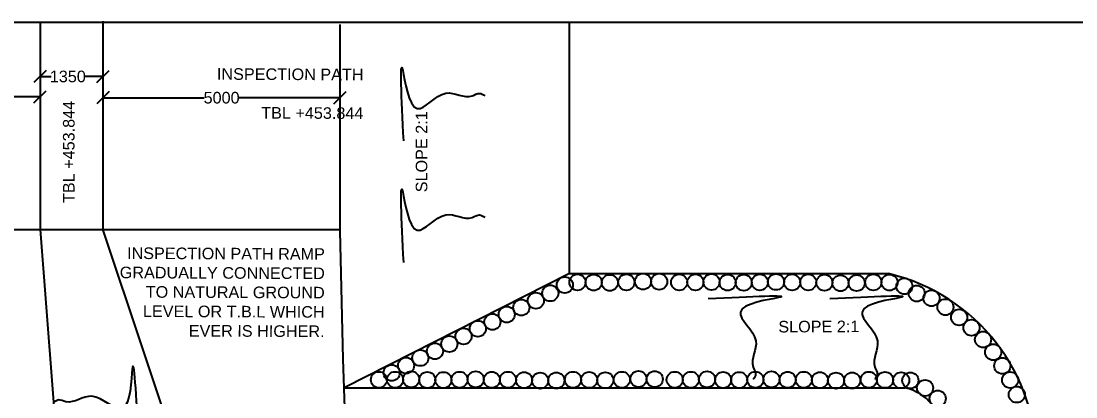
# Model space of a CAD drawing. Header units: millimetres. Extents: x 5124 to 7521686, y 2311 to 91894499.
# Drawn here: x 3773713 to 3781904, y 45943504 to 45946422 of the extents above; entities that cross this region are included whole.
import ezdxf

# ---------------------------------------------------------------- set-up
doc = ezdxf.new("R2010")
doc.units = ezdxf.units.MM
doc.header["$MEASUREMENT"] = 0
for name, color, linetype in [('DIMENSION', 7, 'Continuous'), ('DRAWING', 7, 'Continuous'), ('TEXT', 7, 'Continuous')]:
    doc.layers.add(name, color=color, linetype=linetype)
doc.styles.get("Standard").update_dxf_attribs({"font": 'arial.ttf', "height": 90})
doc.dimstyles.get("Standard").update_dxf_attribs({"dimtxt": 200, "dimasz": 110, "dimexe": 0.18, "dimexo": 0.0625, "dimgap": 0.09, "dimtad": 0, "dimtih": 1, "dimtoh": 1, "dimdec": 0, "dimzin": 0, "dimdsep": 46, "dimtxsty": 'Standard', "dimblk": 'OBLIQUE', "dimcen": 0.09, "dimse1": 1, "dimse2": 1, "dimadec": 0, "dimazin": 0, "dimtfac": 1, "dimtdec": 0, "dimtofl": 0, "dimtmove": 0, "dimatfit": 3, "dimfxl": 1, "dimtolj": 1, "dimtzin": 0, "dimarcsym": 0})

# ---------------------------------------------------------------- blocks, each defined once
blk = doc.blocks.new('_Oblique')
at = {"color": 0, "linetype": 'ByBlock', "lineweight": -2}
blk.add_line((-0.5, -0.5), (0.5, 0.5), dxfattribs=at)
blk = doc.blocks.new('*D165')
at = {"layer": 'Defpoints', "color": 0, "linetype": 'Continuous', "transparency": 16777216}
for p in [(3772023.5, 45945834), (3773860, 45945834), (3773860, 45945834)]:
    blk.add_point(p, dxfattribs=at)
at = {"layer": 'DIMENSION', "color": 0, "linetype": 'Continuous', "lineweight": -2, "transparency": 16777216}
for p, q in [((3772023.5, 45945834), (3772626.4, 45945834)), ((3773860, 45945834), (3772899.6, 45945834))]:
    blk.add_line(p, q, dxfattribs=at)
at = {"layer": 'DIMENSION', "color": 0, "linetype": 'Continuous', "lineweight": -2, "transparency": 16777216, "xscale": 95, "yscale": 95, "zscale": 95, "rotation": 180}
blk.add_blockref('_Oblique', (3772023.5, 45945834), dxfattribs=at)
at = {"layer": 'DIMENSION', "color": 0, "linetype": 'Continuous', "lineweight": -2, "transparency": 16777216, "xscale": 95, "yscale": 95, "zscale": 95}
blk.add_blockref('_Oblique', (3773860, 45945834), dxfattribs=at)
at = {"layer": 'DIMENSION', "color": 0, "linetype": 'Continuous', "transparency": 16777216, "insert": (3772763, 45945834), "char_height": 90, "attachment_point": 5}
blk.add_mtext('\\A1;4875', dxfattribs=at)
blk = doc.blocks.new('*D166')
at = {"layer": 'Defpoints', "color": 0, "linetype": 'Continuous', "transparency": 16777216}
for p in [(3774349.5, 45945991.5), (3773860, 45945834), (3774349.5, 45945834)]:
    blk.add_point(p, dxfattribs=at)
at = {"layer": 'DIMENSION', "color": 0, "linetype": 'Continuous', "lineweight": -2, "transparency": 16777216}
for p, q in [((3773860, 45945991.5), (3773945.4, 45945991.5)), ((3774349.5, 45945991.5), (3774205.6, 45945991.5))]:
    blk.add_line(p, q, dxfattribs=at)
at = {"layer": 'DIMENSION', "color": 0, "linetype": 'Continuous', "lineweight": -2, "transparency": 16777216, "xscale": 95, "yscale": 95, "zscale": 95, "rotation": 180}
blk.add_blockref('_Oblique', (3773860, 45945991.5), dxfattribs=at)
at = {"layer": 'DIMENSION', "color": 0, "linetype": 'Continuous', "lineweight": -2, "transparency": 16777216, "xscale": 95, "yscale": 95, "zscale": 95}
blk.add_blockref('_Oblique', (3774349.5, 45945991.5), dxfattribs=at)
at = {"layer": 'DIMENSION', "color": 0, "linetype": 'Continuous', "transparency": 16777216, "insert": (3774075.5, 45945991.5), "char_height": 90, "attachment_point": 5}
blk.add_mtext('\\A1;1350', dxfattribs=at)
blk = doc.blocks.new('*D167')
at = {"layer": 'Defpoints', "color": 0, "linetype": 'Continuous', "transparency": 16777216}
for p in [(3774349.5, 45945834), (3776190, 45945826.5), (3776190, 45945800.5)]:
    blk.add_point(p, dxfattribs=at)
at = {"layer": 'DIMENSION', "color": 0, "linetype": 'Continuous', "lineweight": -2, "transparency": 16777216}
for p, q in [((3774349.5, 45945826.5), (3775135.4, 45945826.5)), ((3776190, 45945826.5), (3775404.1, 45945826.5))]:
    blk.add_line(p, q, dxfattribs=at)
at = {"layer": 'DIMENSION', "color": 0, "linetype": 'Continuous', "lineweight": -2, "transparency": 16777216, "xscale": 95, "yscale": 95, "zscale": 95, "rotation": 180}
blk.add_blockref('_Oblique', (3774349.5, 45945826.5), dxfattribs=at)
at = {"layer": 'DIMENSION', "color": 0, "linetype": 'Continuous', "lineweight": -2, "transparency": 16777216, "xscale": 95, "yscale": 95, "zscale": 95}
blk.add_blockref('_Oblique', (3776190, 45945826.5), dxfattribs=at)
at = {"layer": 'DIMENSION', "color": 0, "linetype": 'Continuous', "transparency": 16777216, "insert": (3775269.8, 45945826.5), "char_height": 90, "attachment_point": 5}
blk.add_mtext('\\A1;5000', dxfattribs=at)
blk = doc.blocks.new('*D212')
at = {"layer": 'Defpoints', "color": 0, "linetype": 'Continuous', "transparency": 16777216}
for p in [(3773860, 45945834), (3772023.5, 45933724.5), (3773860, 45933287)]:
    blk.add_point(p, dxfattribs=at)
at = {"layer": 'DIMENSION', "color": 0, "linetype": 'Continuous', "lineweight": -2, "transparency": 16777216}
for p, q in [((3772023.5, 45933287), (3772850.9, 45933287)), ((3773860, 45933287), (3773124.1, 45933287))]:
    blk.add_line(p, q, dxfattribs=at)
at = {"layer": 'DIMENSION', "color": 0, "linetype": 'Continuous', "lineweight": -2, "transparency": 16777216, "xscale": 95, "yscale": 95, "zscale": 95, "rotation": 180}
blk.add_blockref('_Oblique', (3772023.5, 45933287), dxfattribs=at)
at = {"layer": 'DIMENSION', "color": 0, "linetype": 'Continuous', "lineweight": -2, "transparency": 16777216, "xscale": 95, "yscale": 95, "zscale": 95}
blk.add_blockref('_Oblique', (3773860, 45933287), dxfattribs=at)
at = {"layer": 'DIMENSION', "color": 0, "linetype": 'Continuous', "transparency": 16777216, "insert": (3772987.5, 45933287), "char_height": 90, "attachment_point": 5}
blk.add_mtext('\\A1;4875', dxfattribs=at)
blk = doc.blocks.new('*D213')
at = {"layer": 'Defpoints', "color": 0, "linetype": 'Continuous', "transparency": 16777216}
for p in [(3774349.5, 45945834), (3773860, 45933724.5), (3774349.5, 45933724.5)]:
    blk.add_point(p, dxfattribs=at)
at = {"layer": 'DIMENSION', "color": 0, "linetype": 'Continuous', "lineweight": -2, "transparency": 16777216}
for p, q in [((3773860, 45933724.5), (3773974.7, 45933724.5)), ((3774349.5, 45933724.5), (3774234.8, 45933724.5))]:
    blk.add_line(p, q, dxfattribs=at)
at = {"layer": 'DIMENSION', "color": 0, "linetype": 'Continuous', "lineweight": -2, "transparency": 16777216, "xscale": 95, "yscale": 95, "zscale": 95, "rotation": 180}
blk.add_blockref('_Oblique', (3773860, 45933724.5), dxfattribs=at)
at = {"layer": 'DIMENSION', "color": 0, "linetype": 'Continuous', "lineweight": -2, "transparency": 16777216, "xscale": 95, "yscale": 95, "zscale": 95}
blk.add_blockref('_Oblique', (3774349.5, 45933724.5), dxfattribs=at)
at = {"layer": 'DIMENSION', "color": 0, "linetype": 'Continuous', "transparency": 16777216, "insert": (3774104.8, 45933724.5), "char_height": 90, "attachment_point": 5}
blk.add_mtext('\\A1;1350', dxfattribs=at)

msp = doc.modelspace()

# ---------------------------------------------------------------- linework, layer by layer
at = {"layer": 'DRAWING', "linetype": 'Continuous'}
for points in [[(3770121.5, 45946412.5), (3783727, 45946412.5), (3783727, 45939777)], [(3773860, 45946412.5), (3773860, 45944802.5), (3774193.5, 45940481.5)], [(3775586.5, 45941097.5), (3774349.5, 45944799.5), (3774349.5, 45946422)], [(3774483, 45940481.5), (3774483, 45941097.5), (3776301.5, 45941097.5), (3776298.6, 45941303.2), (3776215, 45943796.5), (3776190, 45944792.5), (3776190, 45946396)], [(3777971, 45944461), (3777971, 45946412.5)], [(3762578.5, 45944802.5), (3776190, 45944802.5)], [(3777971, 45944461), (3776222.5, 45943574)], [(3777971, 45944461), (3780448.5, 45944461)], [(3776222.5, 45943574), (3780577.5, 45943574)]]:
    msp.add_lwpolyline(points, dxfattribs=at)
for centre in [(3777934.9, 45944372.3), (3778033.6, 45944393.7), (3778159.1, 45944392.4), (3778284.4, 45944389.9), (3778413.3, 45944393.7), (3778542.7, 45944399.6), (3778668.1, 45944398.3), (3778823.8, 45944393.7), (3778949.2, 45944393.7), (3779074.6, 45944396.4), (3779199.6, 45944391.7), (3779324.5, 45944391), (3779449.9, 45944393.8), (3779575.3, 45944396.5), (3779700.4, 45944392.9), (3779825.8, 45944393.7), (3779951.2, 45944390.6), (3780076.3, 45944387.1), (3780201.7, 45944387.9), (3780331.1, 45944393.7), (3780456.5, 45944392.4), (3780572.5, 45944363.4), (3777822.2, 45944308.6), (3780668.3, 45944306.8), (3777597.5, 45944197.7), (3777710.7, 45944251.1), (3780782.9, 45944270), (3780891, 45944201), (3777484.3, 45944143.8), (3780997.5, 45944121.6), (3777259.6, 45944032.9), (3777372.8, 45944086.3), (3781093.3, 45944041.2), (3777149, 45943973.7), (3777038.4, 45943914.6), (3781183.3, 45943949.1), (3776813.1, 45943806.3), (3776926.7, 45943858.6), (3781262.1, 45943850.9), (3776702.5, 45943747.2), (3781333.2, 45943744.9), (3776491.5, 45943636.7), (3776590.6, 45943690.4), (3776616.9, 45943636.7), (3776742.3, 45943639.5), (3776867.3, 45943634.7), (3776992.2, 45943634.1), (3777117.6, 45943636.8), (3777243, 45943639.5), (3777368.1, 45943636), (3777493.5, 45943636.7), (3777618.9, 45943633.6), (3777744, 45943630.1), (3777869.4, 45943630.9), (3777998.8, 45943636.7), (3778124.2, 45943635.5), (3778249.6, 45943632.9), (3778378.5, 45943636.7), (3778507.8, 45943642.6), (3778633.3, 45943641.3), (3778788.9, 45943636.7), (3778914.3, 45943636.7), (3779039.7, 45943639.5), (3779164.7, 45943634.7), (3779289.7, 45943634.1), (3779415.1, 45943636.8), (3779540.5, 45943639.5), (3779665.6, 45943636), (3779791, 45943636.7), (3779916.4, 45943633.6), (3780041.5, 45943630.1), (3780166.9, 45943630.9), (3780296.2, 45943636.7), (3780421.7, 45943635.5), (3780547, 45943632.9), (3780618.8, 45943631.3), (3781394.4, 45943634.5), (3780732.8, 45943573.1), (3780831, 45943491), (3781445.1, 45943521.7)]:
    msp.add_circle(centre, 62.7, dxfattribs=at)
for centre, radius, start, end in [((3780106.5, 45943007.7), 1493, 280.9656, 76.75779), ((3780489.5, 45943194.5), 389.6, 290.2729, 76.94679)]:
    msp.add_arc(centre, radius, start, end, dxfattribs=at)
for points in [[(3776684, 45945492.5), (3776677, 45946038), (3776789.5, 45945743), (3777012.5, 45945862.5), (3777217, 45945842), (3777272, 45945861), (3777314, 45945842)], [(3776684, 45944548), (3776677, 45945093.5), (3776789.5, 45944798.5), (3777012.5, 45944918), (3777217, 45944897.5), (3777272, 45944916.5), (3777314, 45944897.5)], [(3779048.5, 45944268), (3779594, 45944275), (3779299, 45944162.5), (3779418.5, 45943939.5), (3779398, 45943735), (3779417, 45943680), (3779398, 45943638)], [(3779993, 45944268), (3780538.5, 45944275), (3780243.5, 45944162.5), (3780363, 45943939.5), (3780342.5, 45943735), (3780361.5, 45943680), (3780342.5, 45943638)], [(3774627.1, 45943175.5), (3774576.3, 45943718.7), (3774495.7, 45943413.4), (3774261.3, 45943508.6), (3774060.1, 45943466.5), (3774003.4, 45943479.6), (3773963.6, 45943456.3)]]:
    msp.add_spline(points, degree=3, dxfattribs=at)

# ---------------------------------------------------------------- texts
at = {"layer": 'TEXT', "linetype": 'Continuous', "char_height": 90}
for s, insert, width, attachment_point, rotation in [('INSPECTION PATH\\P\\PTBL +453.844', (3776372.3, 45946051.6), 2139.072, 3, 359.74924), ('\\pi677.34;TBL +453.844', (3774129.1, 45944332), 2139.072, 7, 90), (' SLOPE 2:1', (3776868.7, 45945057.7), 2139.072, 7, 90), ('INSPECTION PATH RAMP\\PGRADUALLY CONNECTED \\PTO NATURAL GROUND\\PLEVEL OR T.B.L WHICH \\PEVER IS HIGHER.', (3776072.4, 45944658.2), 1587.073, 3, 359.74924), (' SLOPE 2:1', (3779558.2, 45944093.7), 2139.072, 1, 0.25076)]:
    msp.add_mtext(s, dxfattribs=dict(at, insert=insert, width=width, attachment_point=attachment_point, rotation=rotation))

# ---------------------------------------------------------------- dimensions: what is measured, and where the dimension line sits
at = {"layer": 'DIMENSION', "linetype": 'Continuous'}
for base, p1, p2, text, picture, middle in [((3774349.5, 45945991.5), (3773860, 45945834), (3774349.5, 45945834), '1350', '*D166', (3774075.5, 45945991.5)), ((3773860, 45945834), (3772023.5, 45945834), (3773860, 45945834), '4875', '*D165', (3772763, 45945834)), ((3773860, 45933287), (3772023.5, 45933724.5), (3773860, 45945834), '4875', '*D212', (3772987.5, 45933287))]:
    dim = msp.add_linear_dim(base=base, p1=p1, p2=p2, text=text, dimstyle='Standard', override={"dimasz": 95, "dimarcsym": 1}, dxfattribs=at)
    dim.commit()
    dim.dimension.update_dxf_attribs({"geometry": picture, "text_midpoint": middle, "dimtype": 160})
for base, p1, p2, text, picture, middle in [((3774349.5, 45933724.5), (3773860, 45933724.5), (3774349.5, 45945834), '1350', '*D213', (3774104.8, 45933724.5)), ((3776190, 45945826.5), (3774349.5, 45945834), (3776190, 45945800.5), '5000', '*D167', (3775269.8, 45945826.5))]:
    dim = msp.add_linear_dim(base=base, p1=p1, p2=p2, text=text, dimstyle='Standard', override={"dimasz": 95, "dimarcsym": 1}, dxfattribs=at)
    dim.commit()
    dim.dimension.update_dxf_attribs({"geometry": picture, "text_midpoint": middle})

doc.saveas('drawing.dxf')
